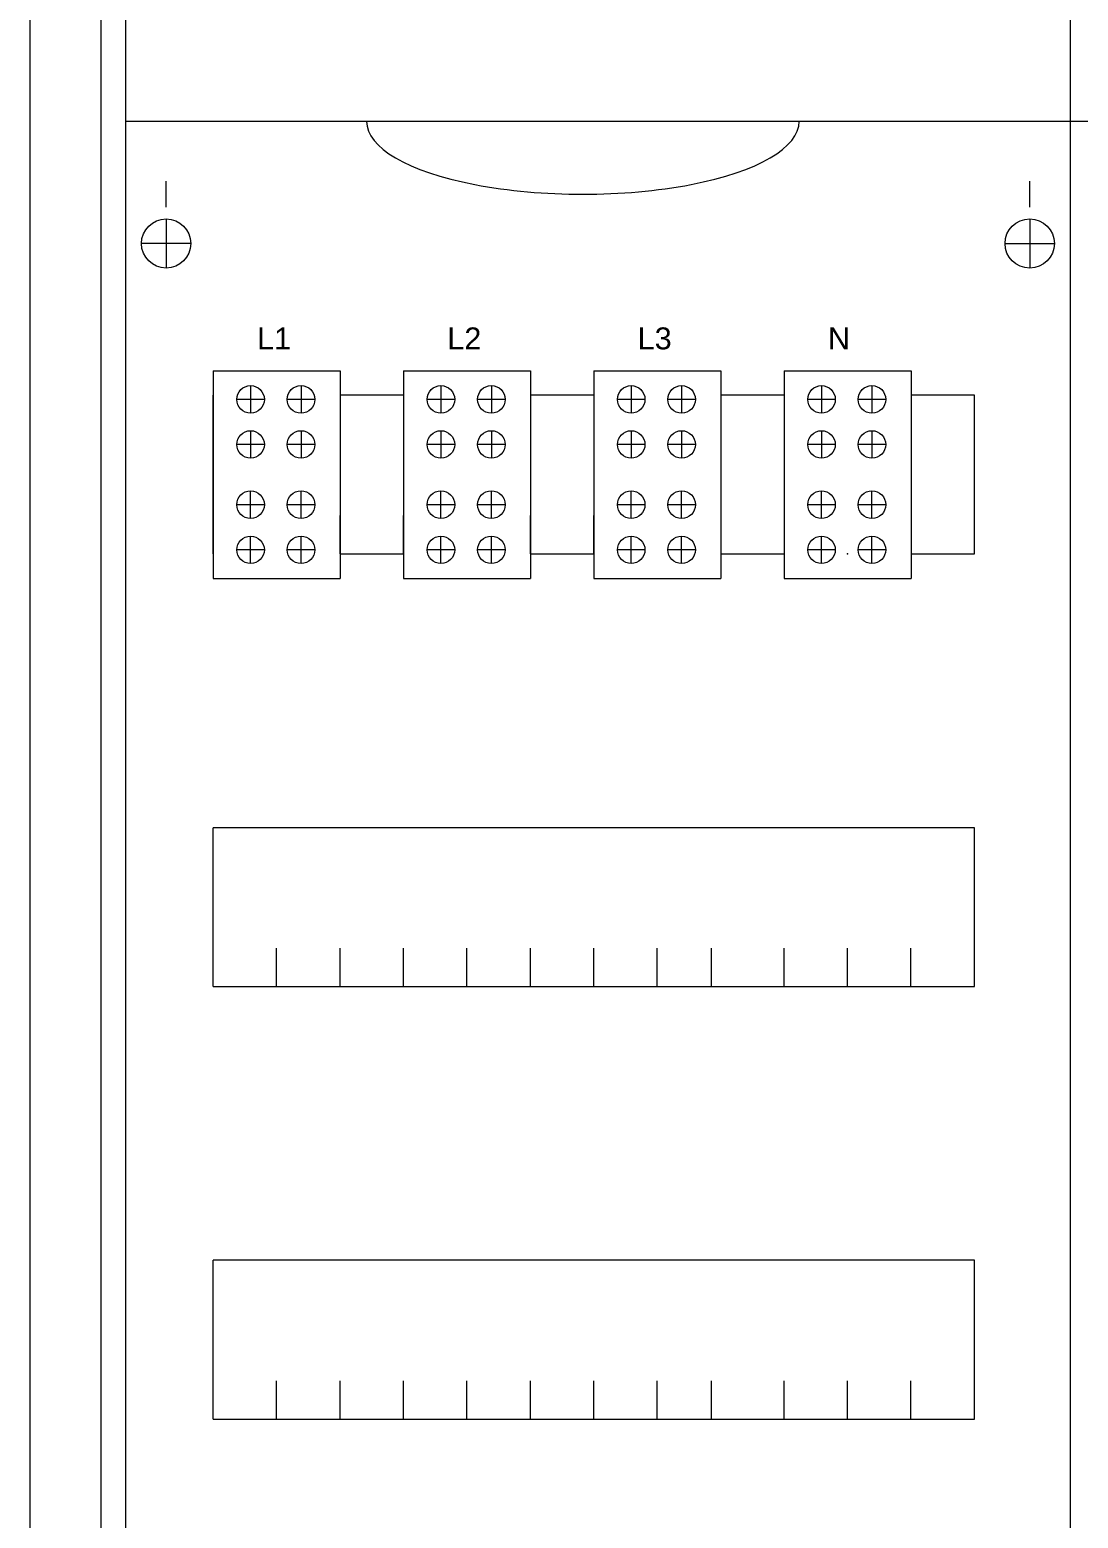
# Model space of a CAD drawing. Header units: millimetres. Extents: x 122681 to 489967, y 7796 to 82317.
# Drawn here: x 228217 to 229352, y 37666 to 39278 of the extents above; entities that cross this region are included whole.
import ezdxf

# ---------------------------------------------------------------- set-up
doc = ezdxf.new("R2010")
doc.units = ezdxf.units.MM
for name, color, linetype, lineweight in [('R-635 Töfluteikning', 7, 'Continuous', 15), ('R-635 Töfluteikning dinskinna', 32, 'Continuous', 15), ('Texti', 3, 'Continuous', 20)]:
    doc.layers.add(name, color=color, linetype=linetype, lineweight=lineweight)
doc.styles.get("Standard").update_dxf_attribs({"font": 'arial.ttf'})

# ---------------------------------------------------------------- blocks, each defined once
blk = doc.blocks.new('Dinskinna')
at = {"layer": 'R-635 Töfluteikning dinskinna'}
for p, q in [((122058.8, 80229.08), (121919.8, 80229.08)), ((121919.8, 80200.08), (121919.8, 80229.08)), ((122058.8, 80200.08), (122058.8, 80229.08)), ((121931.38, 80200.08), (121931.38, 80207.08)), ((121942.97, 80200.08), (121942.97, 80207.08)), ((121954.55, 80200.08), (121954.55, 80207.08)), ((121966.13, 80200.08), (121966.13, 80207.08)), ((121977.72, 80200.08), (121977.72, 80207.08)), ((121989.3, 80200.08), (121989.3, 80207.08)), ((122000.88, 80200.08), (122000.88, 80207.08)), ((122010.79, 80200.08), (122010.79, 80207.08)), ((122024.05, 80200.08), (122024.05, 80207.08)), ((122035.63, 80200.08), (122035.63, 80207.08)), ((122047.22, 80200.08), (122047.22, 80207.08)), ((121919.8, 80200.08), (122058.8, 80200.08))]:
    blk.add_line(p, q, dxfattribs=at)
for p in [(122024.05, 80200.08), (122035.63, 80200.08), (122047.22, 80200.08)]:
    blk.add_point(p, dxfattribs=at)

msp = doc.modelspace()

# ---------------------------------------------------------------- linework, layer by layer
at = {"layer": 'R-635 Töfluteikning'}
for p, q in [((228216.8, 42303.6), (228216.8, 35188.4)), ((228293.9, 42226.5), (228293.9, 35265.5)), ((228320.6, 42199.8), (228320.6, 35292.2)), ((229343.4, 42199.8), (229343.4, 35292.2)), ((233313.1, 39178.8), (228320.6, 39178.8)), ((228364.5, 39085.9), (228364.5, 39114.1)), ((229299.5, 39085.9), (229299.5, 39114.1)), ((228364.5, 39073.3), (228364.5, 39019.9)), ((229299.5, 39073.3), (229299.5, 39019.9)), ((228391.2, 39046.6), (228337.8, 39046.6)), ((229272.8, 39046.6), (229326.2, 39046.6)), ((228415.5, 38908.7), (228552.8, 38908.7)), ((228415.5, 38908.7), (228415.5, 38684)), ((228552.8, 38908.7), (228552.8, 38684)), ((228621.5, 38908.7), (228758.9, 38908.7)), ((228621.5, 38908.7), (228621.5, 38684)), ((228758.9, 38908.7), (228758.9, 38684)), ((228827.6, 38908.7), (228964.9, 38908.7)), ((228827.6, 38908.7), (228827.6, 38684)), ((228964.9, 38908.7), (228964.9, 38684)), ((229033.6, 38908.7), (229171, 38908.7)), ((229033.6, 38908.7), (229033.6, 38684)), ((229171, 38908.7), (229171, 38684)), ((228455.9, 38892.7), (228455.9, 38863)), ((228510.5, 38892.7), (228510.5, 38863)), ((228662, 38892.7), (228662, 38863)), ((228716.6, 38892.7), (228716.6, 38863)), ((228868, 38892.7), (228868, 38863)), ((228922.6, 38892.7), (228922.6, 38863)), ((229074.1, 38892.7), (229074.1, 38863)), ((229128.7, 38892.7), (229128.7, 38863)), ((228470.8, 38877.8), (228441.1, 38877.8)), ((228525.4, 38877.8), (228495.7, 38877.8)), ((228676.8, 38877.8), (228647.1, 38877.8)), ((228731.4, 38877.8), (228701.7, 38877.8)), ((228882.9, 38877.8), (228853.1, 38877.8)), ((228937.5, 38877.8), (228907.8, 38877.8)), ((229088.9, 38877.8), (229059.2, 38877.8)), ((229143.5, 38877.8), (229113.8, 38877.8)), ((228470.8, 38829), (228441.1, 38829)), ((228455.9, 38843.9), (228455.9, 38814.1)), ((228525.4, 38829), (228495.7, 38829)), ((228510.5, 38843.9), (228510.5, 38814.1)), ((228676.8, 38829), (228647.1, 38829)), ((228662, 38843.9), (228662, 38814.1)), ((228731.4, 38829), (228701.7, 38829)), ((228716.6, 38843.9), (228716.6, 38814.1)), ((228882.9, 38829), (228853.1, 38829)), ((228868, 38843.9), (228868, 38814.1)), ((228937.5, 38829), (228907.8, 38829)), ((228922.6, 38843.9), (228922.6, 38814.1)), ((229088.9, 38829), (229059.2, 38829)), ((229074.1, 38843.9), (229074.1, 38814.1)), ((229143.5, 38829), (229113.8, 38829)), ((229128.7, 38843.9), (229128.7, 38814.1)), ((228470.8, 38763.8), (228441.1, 38763.8)), ((228455.9, 38748.9), (228455.9, 38778.6)), ((228525.4, 38763.8), (228495.7, 38763.8)), ((228510.5, 38748.9), (228510.5, 38778.6)), ((228676.8, 38763.8), (228647.1, 38763.8)), ((228662, 38748.9), (228662, 38778.6)), ((228731.4, 38763.8), (228701.7, 38763.8)), ((228716.6, 38748.9), (228716.6, 38778.6)), ((228882.9, 38763.8), (228853.1, 38763.8)), ((228868, 38748.9), (228868, 38778.6)), ((228937.5, 38763.8), (228907.8, 38763.8)), ((228922.6, 38748.9), (228922.6, 38778.6)), ((229088.9, 38763.8), (229059.2, 38763.8)), ((229074.1, 38748.9), (229074.1, 38778.6)), ((229143.5, 38763.8), (229113.8, 38763.8)), ((229128.7, 38748.9), (229128.7, 38778.6)), ((228455.9, 38700.1), (228455.9, 38729.8)), ((228510.5, 38700.1), (228510.5, 38729.8)), ((228662, 38700.1), (228662, 38729.8)), ((228716.6, 38700.1), (228716.6, 38729.8)), ((228868, 38700.1), (228868, 38729.8)), ((228922.6, 38700.1), (228922.6, 38729.8)), ((229074.1, 38700.1), (229074.1, 38729.8)), ((229128.7, 38700.1), (229128.7, 38729.8)), ((228470.8, 38714.9), (228441.1, 38714.9)), ((228525.4, 38714.9), (228495.7, 38714.9)), ((228676.8, 38714.9), (228647.1, 38714.9)), ((228731.4, 38714.9), (228701.7, 38714.9)), ((228882.9, 38714.9), (228853.1, 38714.9)), ((228937.5, 38714.9), (228907.8, 38714.9)), ((229088.9, 38714.9), (229059.2, 38714.9)), ((229143.5, 38714.9), (229113.8, 38714.9)), ((228415.5, 38684), (228552.8, 38684)), ((228621.5, 38684), (228758.9, 38684)), ((228827.6, 38684), (228964.9, 38684)), ((229033.6, 38684), (229171, 38684))]:
    msp.add_line(p, q, dxfattribs=at)
for centre, radius in [((228364.5, 39046.6), 26.7), ((229299.5, 39046.6), 26.7), ((228455.9, 38877.8), 14.9), ((228510.5, 38877.8), 14.9), ((228662, 38877.8), 14.9), ((228716.6, 38877.8), 14.9), ((228868, 38877.8), 14.9), ((228922.6, 38877.8), 14.9), ((229074.1, 38877.8), 14.9), ((229128.7, 38877.8), 14.9), ((228455.9, 38829), 14.9), ((228510.5, 38829), 14.9), ((228662, 38829), 14.9), ((228716.6, 38829), 14.9), ((228868, 38829), 14.9), ((228922.6, 38829), 14.9), ((229074.1, 38829), 14.9), ((229128.7, 38829), 14.9), ((228455.9, 38763.8), 14.9), ((228510.5, 38763.8), 14.9), ((228662, 38763.8), 14.9), ((228716.6, 38763.8), 14.9), ((228868, 38763.8), 14.9), ((228922.6, 38763.8), 14.9), ((229074.1, 38763.8), 14.9), ((229128.7, 38763.8), 14.9), ((228455.9, 38714.9), 14.9), ((228510.5, 38714.9), 14.9), ((228662, 38714.9), 14.9), ((228716.6, 38714.9), 14.9), ((228868, 38714.9), 14.9), ((228922.6, 38714.9), 14.9), ((229074.1, 38714.9), 14.9), ((229128.7, 38714.9), 14.9)]:
    msp.add_circle(centre, radius, dxfattribs=at)
msp.add_ellipse((228815.7, 39178.8), major_axis=(-234.2, 0), ratio=0.336709, start_param=0, end_param=3.141593, dxfattribs=at)
at = {"layer": 'R-635 Töfluteikning dinskinna'}
for p, q in [((228415.5, 38710.4), (228415.5, 38882.4)), ((228621.5, 38882.4), (228552.8, 38882.4)), ((228827.6, 38882.4), (228758.9, 38882.4)), ((229033.6, 38882.4), (228964.9, 38882.4)), ((229239.6, 38882.4), (229171, 38882.4)), ((229239.6, 38710.4), (229239.6, 38882.4)), ((228552.8, 38710.4), (228552.8, 38751.9)), ((228621.5, 38710.4), (228621.5, 38751.9)), ((228758.9, 38710.4), (228758.9, 38751.9)), ((228827.6, 38710.4), (228827.6, 38751.9)), ((228552.8, 38710.4), (228621.5, 38710.4)), ((228758.9, 38710.4), (228827.6, 38710.4)), ((228964.9, 38710.4), (229033.6, 38710.4)), ((229171, 38710.4), (229239.6, 38710.4))]:
    msp.add_line(p, q, dxfattribs=at)
msp.add_point((229102.3, 38710.4), dxfattribs=at)

# ---------------------------------------------------------------- block references
at = {"layer": 'R-635 Töfluteikning', "xscale": 5.929304446978925, "yscale": 5.929304446978925, "zscale": 5.929304446978925}
for p in [(-494484.2, -437288.7), (-494484.2, -437757.1)]:
    msp.add_blockref('Dinskinna', p, dxfattribs=at)

# ---------------------------------------------------------------- texts
at = {"layer": 'Texti', "color": 7, "attachment_point": 1}
for s, insert, char_height in [('L1', (228462.9, 38955.7), 23.72), ('L2', (228668.9, 38955.7), 23.72), ('L3', (228875, 38955.7), 23.72), ('N', (229081, 38955.7), 23.7)]:
    msp.add_mtext_dynamic_manual_height_columns(s, width=3763.777, gutter_width=50, heights=[0], dxfattribs=dict(at, insert=insert, char_height=char_height))

doc.saveas('drawing.dxf')
